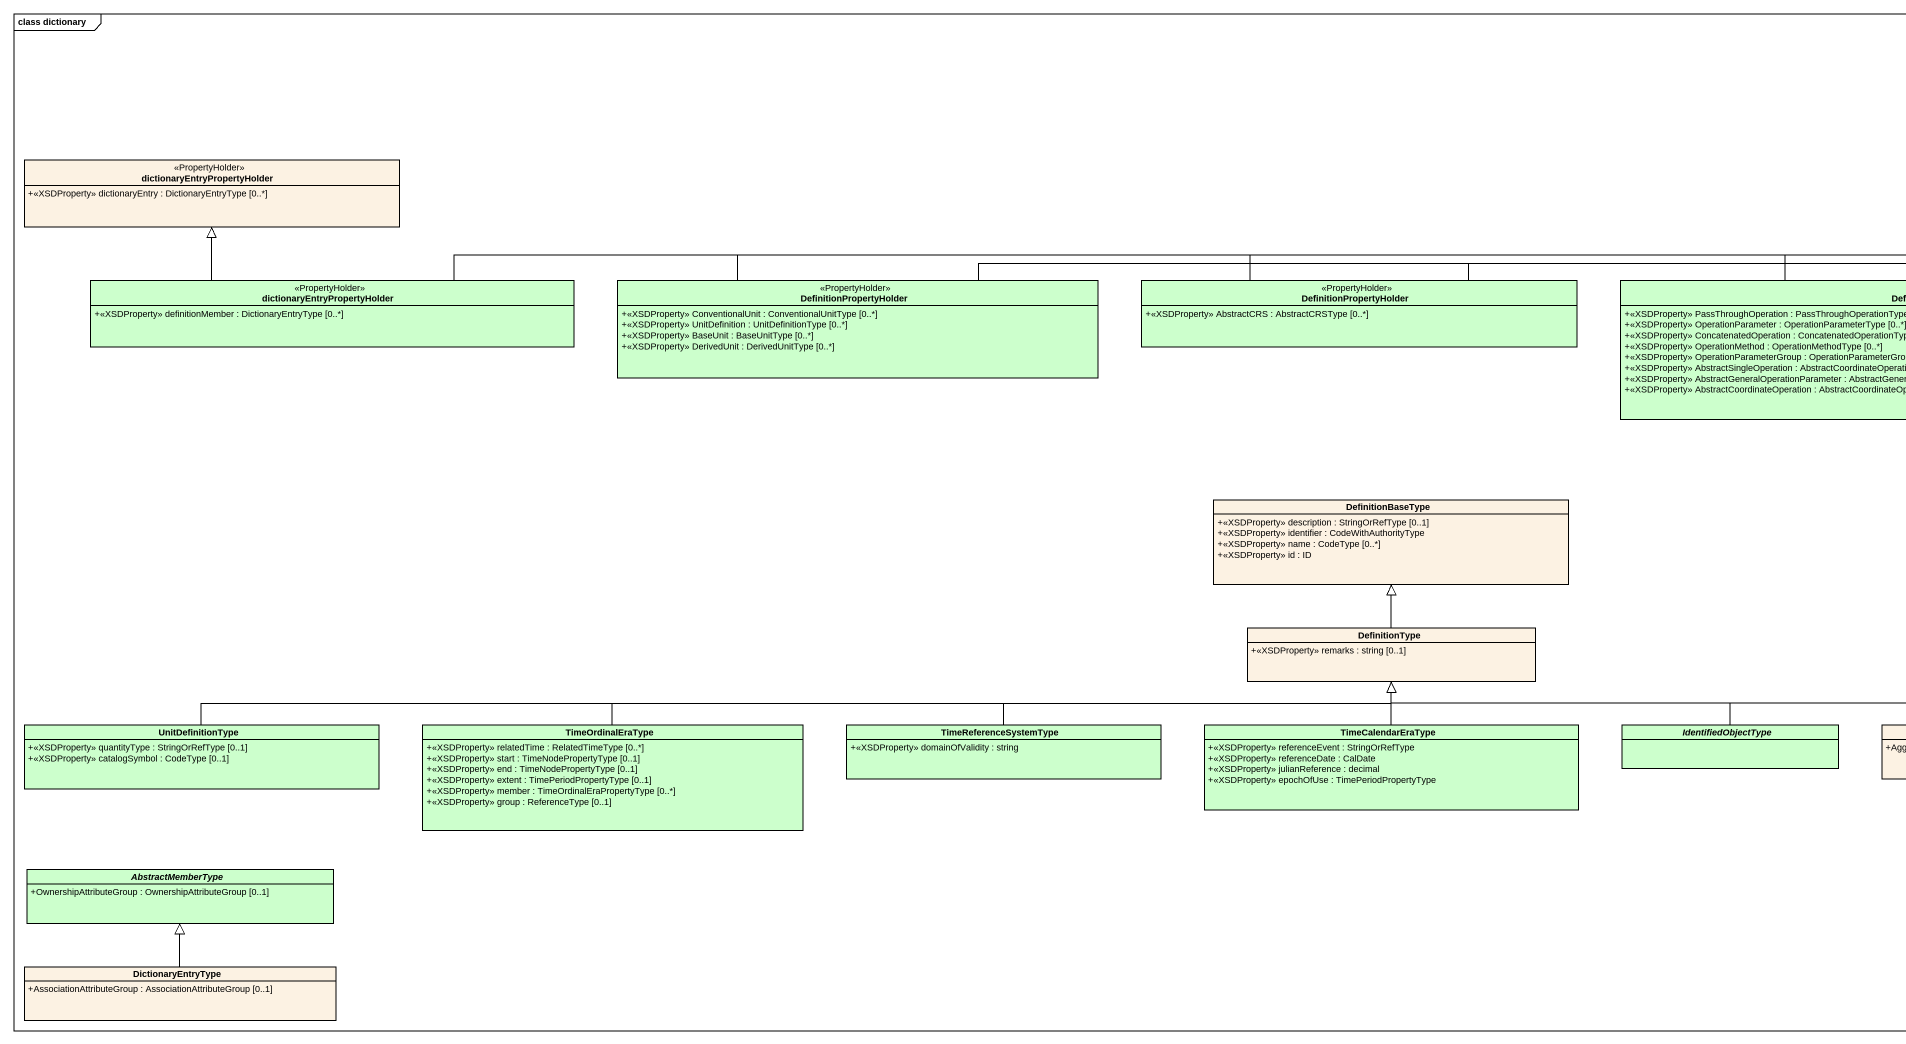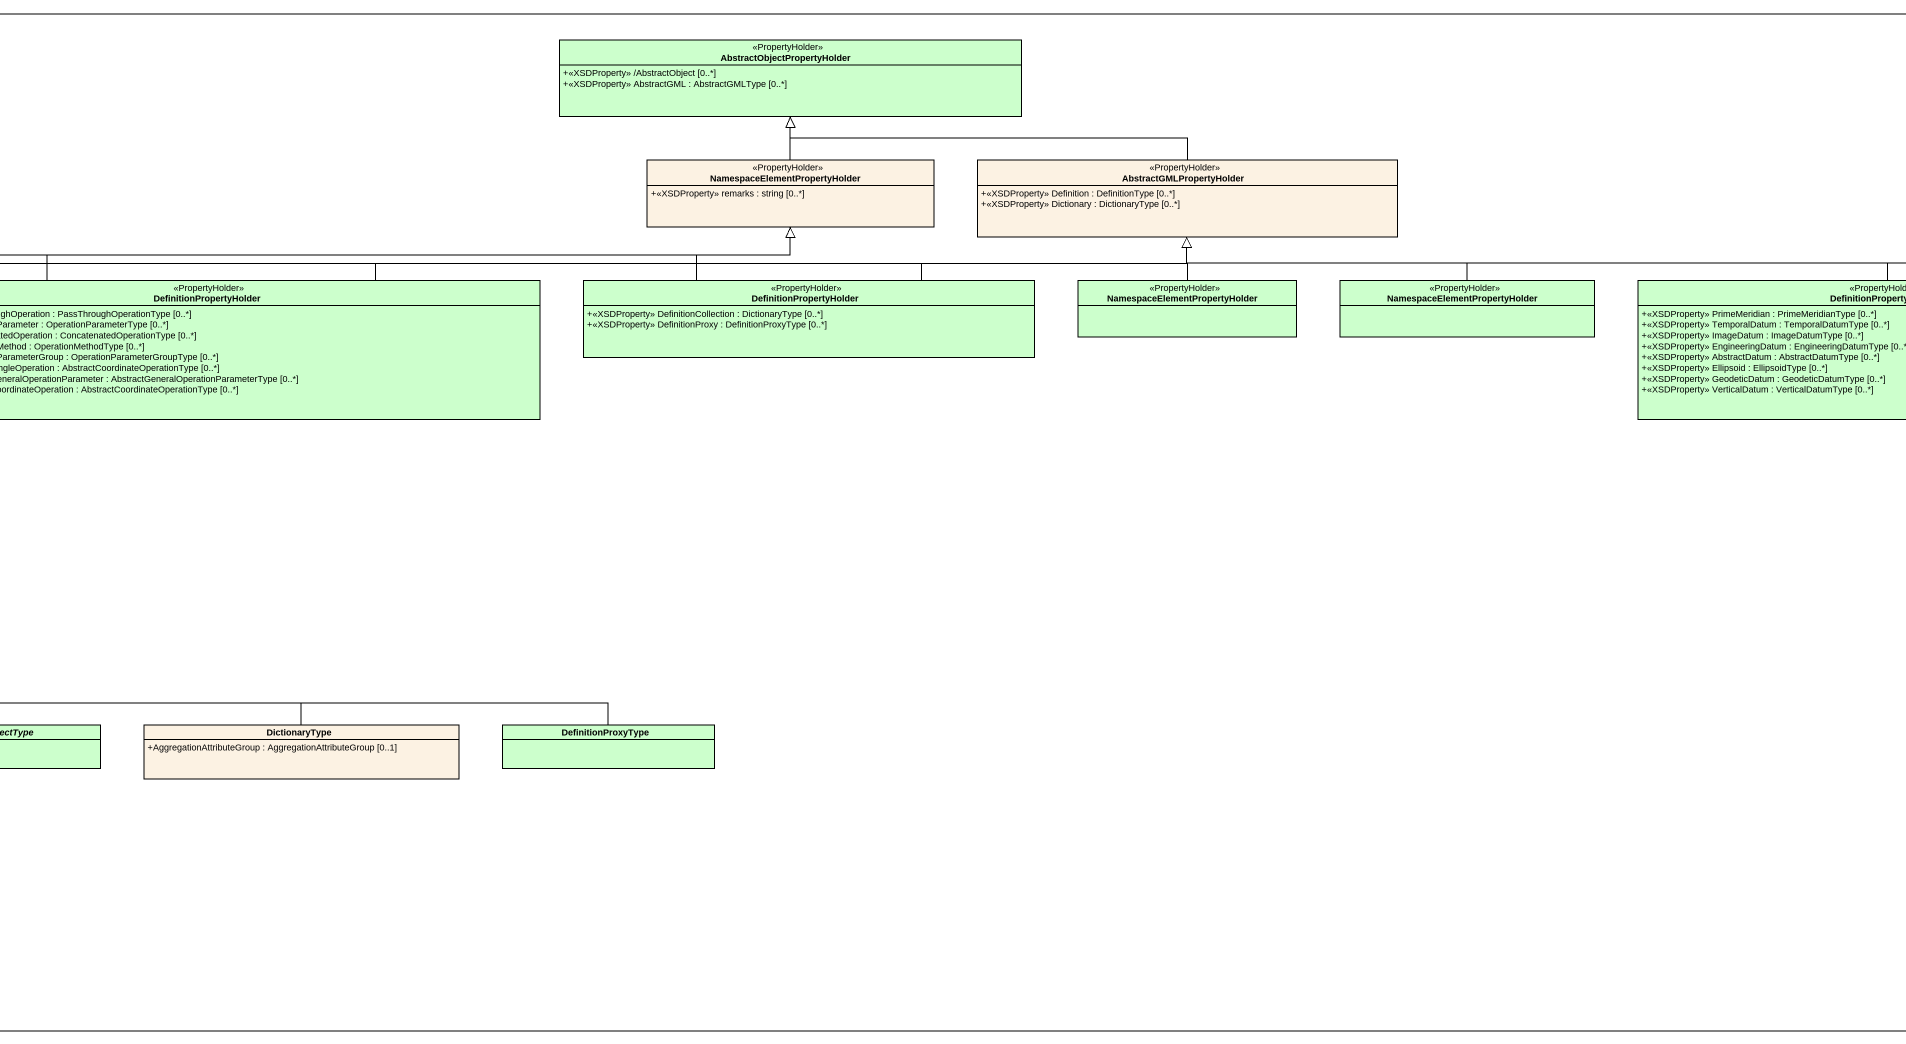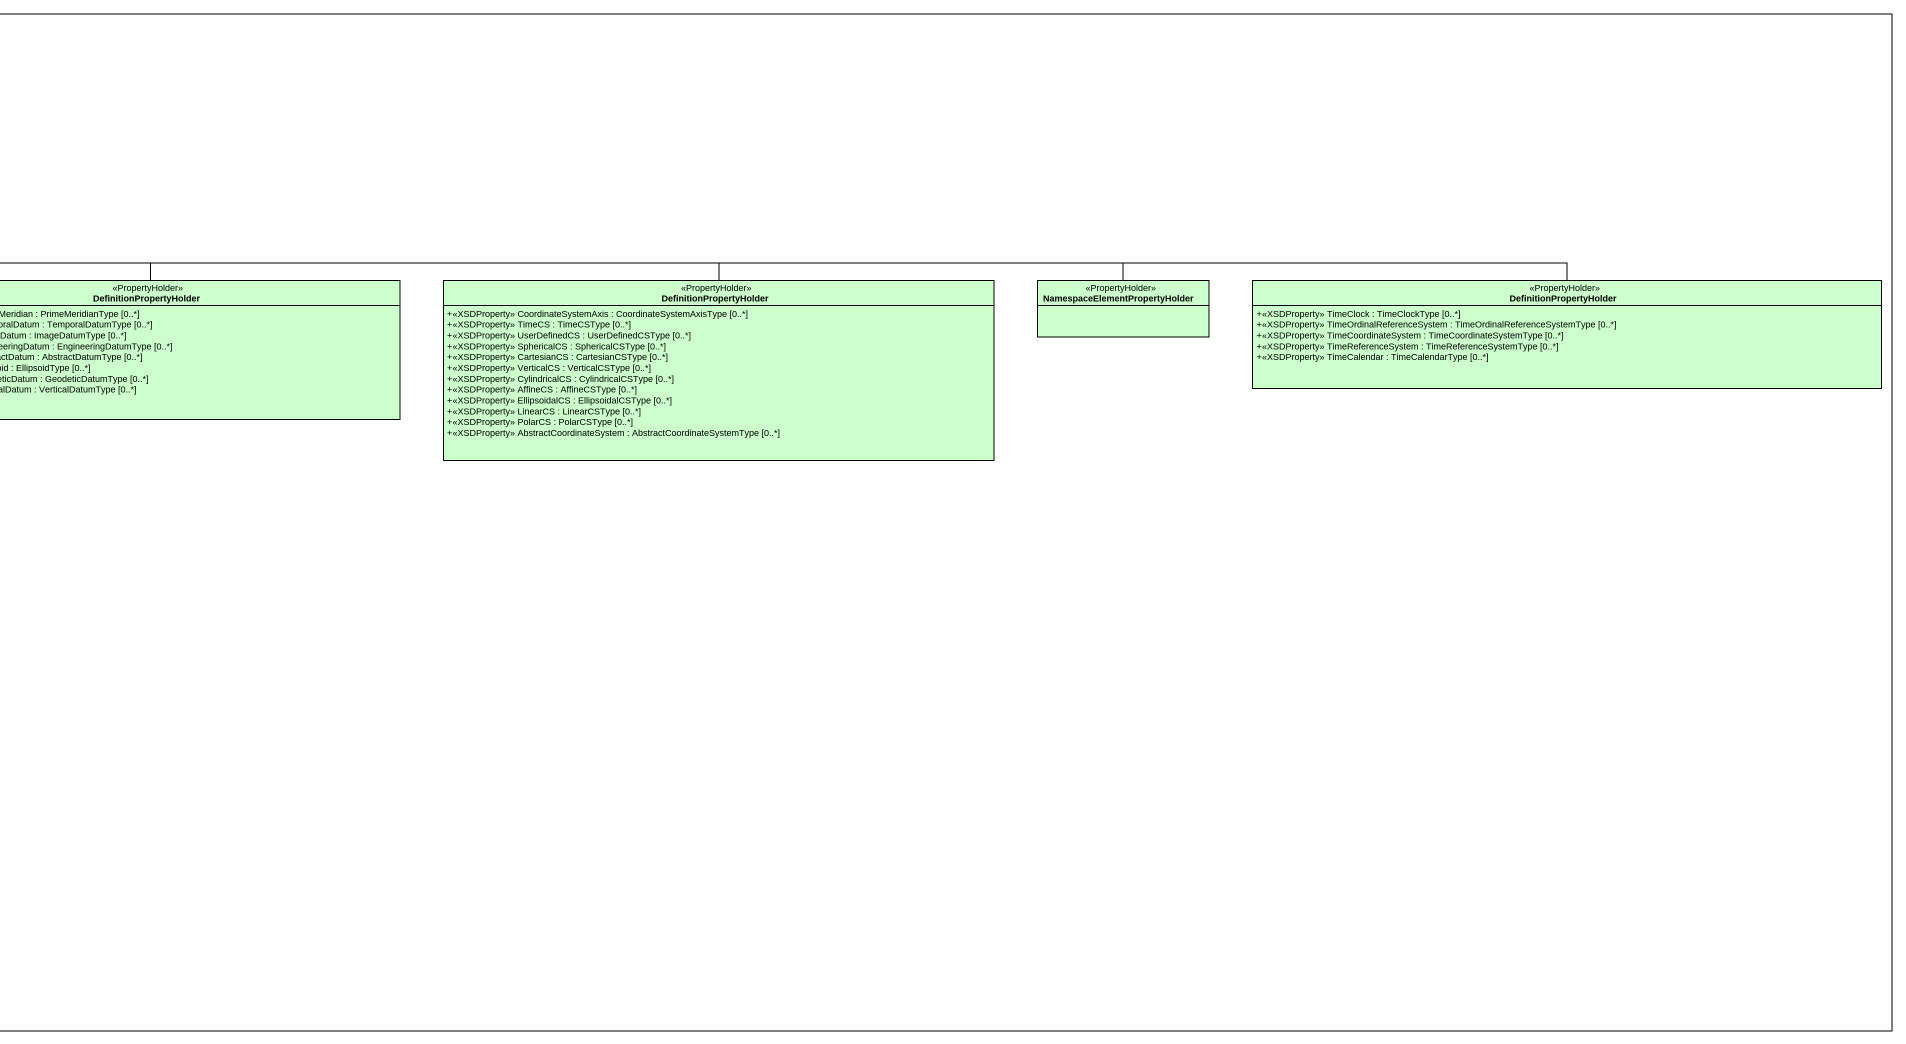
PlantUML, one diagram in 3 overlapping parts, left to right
@startuml
mainframe class dictionary
hide circle
hide empty members
skinparam classAttributeIconSize 0
class AbstractObjectPropertyHolder <<PropertyHolder>> #CCFFCC {
  +<<XSDProperty>> /AbstractObject [0..*]
  +<<XSDProperty>> AbstractGML : AbstractGMLType [0..*]
}
class "dictionaryEntryPropertyHolder" as dictionaryEntryPropertyHolde <<PropertyHolder>> {
  +<<XSDProperty>> dictionaryEntry : DictionaryEntryType [0..*]
}
class "NamespaceElementPropertyHolder" as NamespaceElementPropertyHold <<PropertyHolder>> {
  +<<XSDProperty>> remarks : string [0..*]
}
class AbstractGMLPropertyHolder <<PropertyHolder>> {
  +<<XSDProperty>> Definition : DefinitionType [0..*]
  +<<XSDProperty>> Dictionary : DictionaryType [0..*]
}
class "dictionaryEntryPropertyHolder" as dictionaryEntryPropertyHolde_2 <<PropertyHolder>> #CCFFCC {
  +<<XSDProperty>> definitionMember : DictionaryEntryType [0..*]
}
class DefinitionPropertyHolder <<PropertyHolder>> #CCFFCC {
  +<<XSDProperty>> ConventionalUnit : ConventionalUnitType [0..*]
  +<<XSDProperty>> UnitDefinition : UnitDefinitionType [0..*]
  +<<XSDProperty>> BaseUnit : BaseUnitType [0..*]
  +<<XSDProperty>> DerivedUnit : DerivedUnitType [0..*]
}
class "DefinitionPropertyHolder" as DefinitionPropertyHolder_2 <<PropertyHolder>> #CCFFCC {
  +<<XSDProperty>> AbstractCRS : AbstractCRSType [0..*]
}
class "DefinitionPropertyHolder" as DefinitionPropertyHolder_3 <<PropertyHolder>> #CCFFCC {
  +<<XSDProperty>> PassThroughOperation : PassThroughOperationType [0..*]
  +<<XSDProperty>> OperationParameter : OperationParameterType [0..*]
  +<<XSDProperty>> ConcatenatedOperation : ConcatenatedOperationType [0..*]
  +<<XSDProperty>> OperationMethod : OperationMethodType [0..*]
  +<<XSDProperty>> OperationParameterGroup : OperationParameterGroupType [0..*]
  +<<XSDProperty>> AbstractSingleOperation : AbstractCoordinateOperationType [0..*]
  +<<XSDProperty>> AbstractGeneralOperationParameter : AbstractGeneralOperationParameterType [0..*]
  +<<XSDProperty>> AbstractCoordinateOperation : AbstractCoordinateOperationType [0..*]
}
class "DefinitionPropertyHolder" as DefinitionPropertyHolder_4 <<PropertyHolder>> #CCFFCC {
  +<<XSDProperty>> DefinitionCollection : DictionaryType [0..*]
  +<<XSDProperty>> DefinitionProxy : DefinitionProxyType [0..*]
}
class "NamespaceElementPropertyHolder" as NamespaceElementPropertyHold_2 <<PropertyHolder>> #CCFFCC
class "NamespaceElementPropertyHolder" as NamespaceElementPropertyHold_3 <<PropertyHolder>> #CCFFCC
class "DefinitionPropertyHolder" as DefinitionPropertyHolder_5 <<PropertyHolder>> #CCFFCC {
  +<<XSDProperty>> PrimeMeridian : PrimeMeridianType [0..*]
  +<<XSDProperty>> TemporalDatum : TemporalDatumType [0..*]
  +<<XSDProperty>> ImageDatum : ImageDatumType [0..*]
  +<<XSDProperty>> EngineeringDatum : EngineeringDatumType [0..*]
  +<<XSDProperty>> AbstractDatum : AbstractDatumType [0..*]
  +<<XSDProperty>> Ellipsoid : EllipsoidType [0..*]
  +<<XSDProperty>> GeodeticDatum : GeodeticDatumType [0..*]
  +<<XSDProperty>> VerticalDatum : VerticalDatumType [0..*]
}
class "DefinitionPropertyHolder" as DefinitionPropertyHolder_6 <<PropertyHolder>> #CCFFCC {
  +<<XSDProperty>> CoordinateSystemAxis : CoordinateSystemAxisType [0..*]
  +<<XSDProperty>> TimeCS : TimeCSType [0..*]
  +<<XSDProperty>> UserDefinedCS : UserDefinedCSType [0..*]
  +<<XSDProperty>> SphericalCS : SphericalCSType [0..*]
  +<<XSDProperty>> CartesianCS : CartesianCSType [0..*]
  +<<XSDProperty>> VerticalCS : VerticalCSType [0..*]
  +<<XSDProperty>> CylindricalCS : CylindricalCSType [0..*]
  +<<XSDProperty>> AffineCS : AffineCSType [0..*]
  +<<XSDProperty>> EllipsoidalCS : EllipsoidalCSType [0..*]
  +<<XSDProperty>> LinearCS : LinearCSType [0..*]
  +<<XSDProperty>> PolarCS : PolarCSType [0..*]
  +<<XSDProperty>> AbstractCoordinateSystem : AbstractCoordinateSystemType [0..*]
}
class "NamespaceElementPropertyHolder" as NamespaceElementPropertyHold_4 <<PropertyHolder>> #CCFFCC
class "DefinitionPropertyHolder" as DefinitionPropertyHolder_7 <<PropertyHolder>> #CCFFCC {
  +<<XSDProperty>> TimeClock : TimeClockType [0..*]
  +<<XSDProperty>> TimeOrdinalReferenceSystem : TimeOrdinalReferenceSystemType [0..*]
  +<<XSDProperty>> TimeCoordinateSystem : TimeCoordinateSystemType [0..*]
  +<<XSDProperty>> TimeReferenceSystem : TimeReferenceSystemType [0..*]
  +<<XSDProperty>> TimeCalendar : TimeCalendarType [0..*]
}
class DefinitionBaseType {
  +<<XSDProperty>> description : StringOrRefType [0..1]
  +<<XSDProperty>> identifier : CodeWithAuthorityType
  +<<XSDProperty>> name : CodeType [0..*]
  +<<XSDProperty>> id : ID
}
class DefinitionType {
  +<<XSDProperty>> remarks : string [0..1]
}
class UnitDefinitionType #CCFFCC {
  +<<XSDProperty>> quantityType : StringOrRefType [0..1]
  +<<XSDProperty>> catalogSymbol : CodeType [0..1]
}
class TimeOrdinalEraType #CCFFCC {
  +<<XSDProperty>> relatedTime : RelatedTimeType [0..*]
  +<<XSDProperty>> start : TimeNodePropertyType [0..1]
  +<<XSDProperty>> end : TimeNodePropertyType [0..1]
  +<<XSDProperty>> extent : TimePeriodPropertyType [0..1]
  +<<XSDProperty>> member : TimeOrdinalEraPropertyType [0..*]
  +<<XSDProperty>> group : ReferenceType [0..1]
}
class TimeReferenceSystemType #CCFFCC {
  +<<XSDProperty>> domainOfValidity : string
}
class TimeCalendarEraType #CCFFCC {
  +<<XSDProperty>> referenceEvent : StringOrRefType
  +<<XSDProperty>> referenceDate : CalDate
  +<<XSDProperty>> julianReference : decimal
  +<<XSDProperty>> epochOfUse : TimePeriodPropertyType
}
abstract class IdentifiedObjectType #CCFFCC
class DictionaryType {
  +AggregationAttributeGroup : AggregationAttributeGroup [0..1]
}
class DefinitionProxyType #CCFFCC
abstract class AbstractMemberType #CCFFCC {
  +OwnershipAttributeGroup : OwnershipAttributeGroup [0..1]
}
class DictionaryEntryType {
  +AssociationAttributeGroup : AssociationAttributeGroup [0..1]
}
NamespaceElementPropertyHold -up-|> AbstractObjectPropertyHolder
AbstractGMLPropertyHolder -left-|> AbstractObjectPropertyHolder
dictionaryEntryPropertyHolde_2 -up-|> dictionaryEntryPropertyHolde
dictionaryEntryPropertyHolde_2 -right-|> NamespaceElementPropertyHold
DefinitionPropertyHolder -right-|> NamespaceElementPropertyHold
DefinitionPropertyHolder -right-|> AbstractGMLPropertyHolder
DefinitionPropertyHolder_2 -right-|> NamespaceElementPropertyHold
DefinitionPropertyHolder_2 -right-|> AbstractGMLPropertyHolder
DefinitionPropertyHolder_3 -right-|> NamespaceElementPropertyHold
DefinitionPropertyHolder_3 -right-|> AbstractGMLPropertyHolder
DefinitionPropertyHolder_4 -up-|> NamespaceElementPropertyHold
DefinitionPropertyHolder_4 -right-|> AbstractGMLPropertyHolder
NamespaceElementPropertyHold_2 -up-|> AbstractGMLPropertyHolder
NamespaceElementPropertyHold_3 -left-|> AbstractGMLPropertyHolder
DefinitionPropertyHolder_5 -left-|> AbstractGMLPropertyHolder
DefinitionPropertyHolder_6 -left-|> AbstractGMLPropertyHolder
NamespaceElementPropertyHold_4 -left-|> AbstractGMLPropertyHolder
DefinitionPropertyHolder_7 -left-|> AbstractGMLPropertyHolder
DefinitionType -up-|> DefinitionBaseType
UnitDefinitionType -right-|> DefinitionType
TimeOrdinalEraType -right-|> DefinitionType
TimeReferenceSystemType -right-|> DefinitionType
TimeCalendarEraType -up-|> DefinitionType
IdentifiedObjectType -left-|> DefinitionType
DictionaryType -left-|> DefinitionType
DefinitionProxyType -left-|> DefinitionType
DictionaryEntryType -up-|> AbstractMemberType
@enduml
